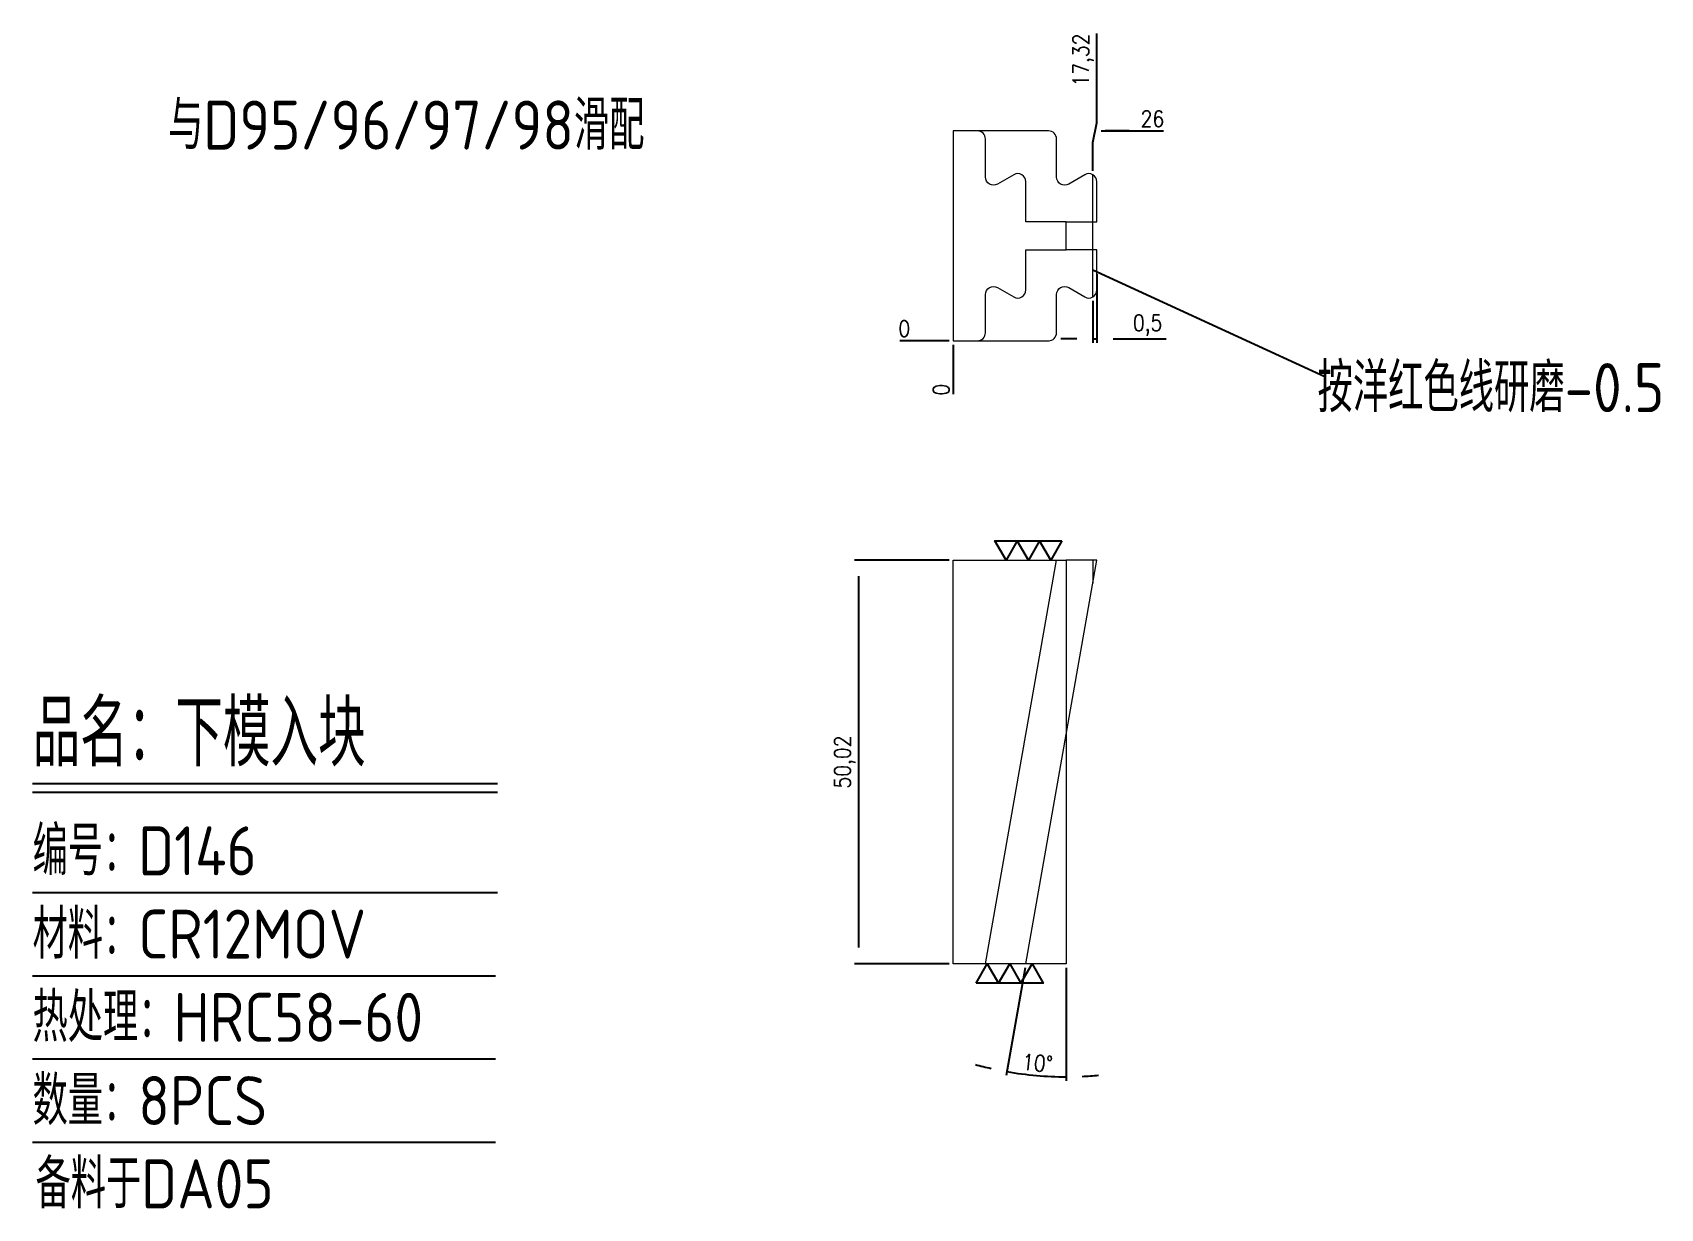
# Model space of a CAD drawing. Header units: millimetres. Extents: x 105791 to 105992, y -8000 to -7855.
import ezdxf

# ---------------------------------------------------------------- set-up
doc = ezdxf.new("R2010")
doc.units = ezdxf.units.MM
for name, color, linetype in [('DIM', 4, 'Continuous'), ('LB_P', 2, 'Continuous'), ('TEXT', 4, 'Continuous')]:
    doc.layers.add(name, color=color, linetype=linetype)
doc.styles.add('gbenor', font='gbenor.shx', dxfattribs={"bigfont": 'gbcbig.shx'})
doc.styles.get("Standard").update_dxf_attribs({"font": 'txt.shx', "width": 0.85, "bigfont": 'ctxt.shx'})
doc.dimstyles.new('T-2-WX', dxfattribs={"dimtxt": 2, "dimasz": 2, "dimexe": 0.5, "dimexo": 0.5, "dimgap": 0.5, "dimtad": 1, "dimtxsty": 'Standard', "dimblk": 'OPEN30', "dimcen": 0, "dimazin": 3, "dimtfac": 1, "dimtmove": 0, "dimatfit": 3, "dimldrblk": 'OPEN30', "dimlwd": -1, "dimlwe": -1})

# ---------------------------------------------------------------- blocks, each defined once
blk = doc.blocks.new('*D7579')
at = {"layer": 'Defpoints', "color": 0}
for p in [(105922.52, -7866.77), (105927.52, -7866.77), (105904.7, -7892.77)]:
    blk.add_point(p, dxfattribs=at)
at = {"layer": 'DIM', "color": 0, "linetype": 'Continuous'}
for p, q in [((105923.02, -7866.77), (105926.52, -7866.77)), ((105926.52, -7866.77), (105923.52, -7866.77)), ((105923.52, -7866.77), (105930.77, -7866.77))]:
    blk.add_line(p, q, dxfattribs=at)
at = {"layer": 'DIM', "color": 0, "insert": (105929.39, -7865.27), "char_height": 2, "attachment_point": 5}
blk.add_mtext('26', dxfattribs=at)
blk = doc.blocks.new('_Open30')
blk = doc.blocks.new('*D7580')
at = {"layer": 'Defpoints', "color": 0}
for p in [(105899.7, -7892.77), (105904.7, -7892.77), (105904.7, -7892.77)]:
    blk.add_point(p, dxfattribs=at)
at = {"layer": 'DIM', "color": 0, "linetype": 'Continuous'}
blk.add_line((105904.2, -7892.77), (105898.07, -7892.77), dxfattribs=at)
at = {"layer": 'DIM', "color": 0, "insert": (105898.63, -7891.27), "char_height": 2, "attachment_point": 5}
blk.add_mtext('0', dxfattribs=at)
blk = doc.blocks.new('*D7581')
at = {"layer": 'Defpoints', "color": 0}
for p in [(105904.7, -7892.77), (105904.7, -7892.77), (105904.7, -7897.77)]:
    blk.add_point(p, dxfattribs=at)
at = {"layer": 'DIM', "color": 0, "linetype": 'Continuous'}
blk.add_line((105904.7, -7893.27), (105904.7, -7899.4), dxfattribs=at)
at = {"layer": 'DIM', "color": 0, "insert": (105903.2, -7898.84), "char_height": 2, "attachment_point": 5, "rotation": 90}
blk.add_mtext('0', dxfattribs=at)
blk = doc.blocks.new('*D7582')
at = {"layer": 'Defpoints', "color": 0}
for p in [(105922.52, -7861.77), (105922.02, -7872.2), (105904.7, -7892.77)]:
    blk.add_point(p, dxfattribs=at)
at = {"layer": 'DIM', "color": 0, "linetype": 'Continuous'}
for p, q in [((105922.52, -7865.77), (105922.52, -7854.71)), ((105922.02, -7868.2), (105922.52, -7865.77)), ((105922.02, -7871.7), (105922.02, -7868.2))]:
    blk.add_line(p, q, dxfattribs=at)
at = {"layer": 'DIM', "color": 0, "insert": (105920.83, -7857.99), "char_height": 2, "attachment_point": 5, "rotation": 90}
blk.add_mtext('17,32', dxfattribs=at)
blk = doc.blocks.new('*D7583')
at = {"layer": 'Defpoints', "color": 0}
for p in [(105904.7, -7919.96), (105892.97, -7969.97), (105904.7, -7969.97)]:
    blk.add_point(p, dxfattribs=at)
at = {"layer": 'DIM', "color": 0, "linetype": 'Continuous'}
for p, q in [((105904.2, -7919.96), (105892.47, -7919.96)), ((105892.97, -7921.96), (105892.97, -7967.97)), ((105904.2, -7969.97), (105892.47, -7969.97))]:
    blk.add_line(p, q, dxfattribs=at)
at = {"layer": 'DIM', "color": 0, "insert": (105891.28, -7944.97), "char_height": 2, "attachment_point": 5, "rotation": 90}
blk.add_mtext('50,02', dxfattribs=at)
blk = doc.blocks.new('*D7584')
at = {"layer": 'Defpoints', "color": 0}
for p in [(105918.7, -7919.97), (105922.52, -7919.97), (105913.7, -7969.97), (105918.7, -7969.97), (105913.78, -7983.69)]:
    blk.add_point(p, dxfattribs=at)
at = {"layer": 'DIM', "color": 0, "linetype": 'Continuous'}
for p, q in [((105913.61, -7970.47), (105911.26, -7983.82)), ((105918.7, -7970.47), (105918.7, -7984.47))]:
    blk.add_line(p, q, dxfattribs=at)
for start, end in [(254.5885, 257.2942), (260, 270), (272.7058, 275.4115)]:
    blk.add_arc((105918.7, -7941.62), 42.35, start, end, dxfattribs=at)
at = {"layer": 'DIM', "color": 0, "insert": (105915.14, -7982.27), "char_height": 2, "attachment_point": 5, "rotation": 355}
blk.add_mtext('10%%d', dxfattribs=at)
blk = doc.blocks.new('*D7585')
at = {"layer": 'Defpoints', "color": 0}
for p in [(105922.52, -7884), (105922.02, -7887.34), (105922.52, -7892.54)]:
    blk.add_point(p, dxfattribs=at)
at = {"layer": 'DIM', "color": 0, "linetype": 'Continuous'}
for p, q in [((105922.52, -7884.5), (105922.52, -7893.04)), ((105922.02, -7887.84), (105922.02, -7893.04)), ((105920.02, -7892.54), (105918.02, -7892.54)), ((105922.02, -7892.54), (105922.52, -7892.54)), ((105924.52, -7892.54), (105931.08, -7892.54))]:
    blk.add_line(p, q, dxfattribs=at)
at = {"layer": 'DIM', "color": 0, "insert": (105928.8, -7890.85), "char_height": 2, "attachment_point": 5}
blk.add_mtext('0,5', dxfattribs=at)

msp = doc.modelspace()

# ---------------------------------------------------------------- linework, layer by layer
at = {"layer": 'DIM', "color": 4, "linetype": 'Continuous', "lineweight": 25}
for p, q in [((105790.581, -7947.634), (105848.197, -7947.634)), ((105790.581, -7948.696), (105848.197, -7948.696)), ((105790.581, -7961.135), (105848.197, -7961.135)), ((105790.581, -7971.45), (105847.947, -7971.45)), ((105790.581, -7981.765), (105847.947, -7981.765)), ((105790.581, -7992.08), (105847.947, -7992.08))]:
    msp.add_line(p, q, dxfattribs=at)
at = {"layer": 'LB_P', "color": 6, "lineweight": 15}
msp.add_line((105922.016, -7887.342), (105922.016, -7872.2), dxfattribs=at)
at = {"layer": 'LB_P', "color": 6, "linetype": 'Continuous'}
msp.add_line((105922.016, -7883.989), (105950.766, -7897.19), dxfattribs=at)
at = {"layer": 'LB_P', "lineweight": 15}
msp.add_line((105908.7, -7969.974), (105917.516, -7919.974), dxfattribs=at)
at = {"layer": 'LB_P', "color": 6, "linetype": 'Continuous', "lineweight": 15}
msp.add_line((105922.016, -7919.974), (105922.016, -7922.809), dxfattribs=at)
at = {"layer": 'LB_P', "color": 2, "lineweight": 15}
for points in [[(105916.516, -7892.771, 0.4142136), (105917.516, -7891.771), (105917.516, -7887.053, -0.5773503), (105919.016, -7886.187), (105921.016, -7887.342, 0.5773503), (105922.516, -7886.476), (105922.516, -7881.521), (105918.7, -7881.521), (105918.7, -7878.021), (105922.516, -7878.021), (105922.516, -7873.066, 0.5773503), (105921.016, -7872.2), (105919.016, -7873.355, -0.5773503), (105917.516, -7872.489), (105917.516, -7867.771, 0.4142136), (105916.516, -7866.771), (105904.7, -7866.771), (105904.7, -7892.771), (105916.589, -7892.771)], [(105907.7, -7892.771, 0.4142136), (105908.7, -7891.771), (105908.7, -7887.053, -0.5773503), (105910.2, -7886.187), (105912.2, -7887.342, 0.5773503), (105913.7, -7886.476), (105913.7, -7881.521), (105918.7, -7881.521), (105918.7, -7878.021), (105913.7, -7878.021), (105913.7, -7873.066, 0.5773503), (105912.2, -7872.2), (105910.2, -7873.355, -0.5773503), (105908.7, -7872.489), (105908.7, -7867.771, 0.4142136), (105907.7, -7866.771)]]:
    msp.add_lwpolyline(points, format="xyb", dxfattribs=at)
at = {"layer": 'LB_P', "color": 4, "linetype": 'Continuous'}
for points in [[(105918.175, -7917.574), (105916.79, -7919.974), (105915.404, -7917.574), (105914.018, -7919.974), (105912.633, -7917.574), (105911.247, -7919.974), (105909.861, -7917.574), (105918.175, -7917.574)], [(105907.543, -7972.374), (105908.929, -7969.974), (105910.314, -7972.374), (105911.7, -7969.974), (105913.086, -7972.374), (105914.471, -7969.974), (105915.857, -7972.374), (105907.543, -7972.374)]]:
    msp.add_lwpolyline(points, close=True, dxfattribs=at)
at = {"layer": 'LB_P', "color": 2, "linetype": 'Continuous', "lineweight": 15}
msp.add_lwpolyline([(105904.7, -7919.974), (105918.7, -7919.974), (105918.7, -7969.974), (105904.7, -7969.974)], close=True, dxfattribs=at)
at = {"layer": 'LB_P', "lineweight": 15}
msp.add_lwpolyline([(105913.7, -7969.974), (105922.516, -7919.974), (105918.7, -7919.974)], dxfattribs=at)

# ---------------------------------------------------------------- texts
at = {"layer": 'DIM', "color": 3, "linetype": 'Continuous', "lineweight": 25, "style": 'gbenor'}
for s, height, p in [('品名：下模入块', 8.1915, (105790.581, -7945.51)), ('编号：D146', 6.0678, (105790.581, -7959.011)), ('材料：CR12MOV', 6.0678, (105790.581, -7969.326)), ('热处理：HRC58-60', 6.06778, (105790.581, -7979.641)), ('数量：8PCS', 6.0678, (105790.581, -7989.957)), ('备料于DA05', 6.0678, (105790.95, -8000.272))]:
    msp.add_text(s, height=height, dxfattribs=at).set_placement(p)
at = {"layer": 'TEXT', "color": 4, "style": 'gbenor'}
msp.add_text('与D95/96/97/98滑配', height=6.075, dxfattribs=at).set_placement((105807.376, -7869.083))
at = {"layer": 'TEXT', "color": 6, "style": 'gbenor'}
msp.add_text('按洋红色线研磨-0.5', height=6.075, dxfattribs=at).set_placement((105949.866, -7901.616))

# ---------------------------------------------------------------- dimensions: what is measured, and where the dimension line sits
at = {"layer": 'DIM', "color": 4, "linetype": 'Continuous'}
for feature_location, offset, dtype, origin, picture, middle in [((105922.016, -7872.2), (0.5, 10.429), 1, (105904.7, -7892.771), '*D7582', (105920.826, -7857.993)), ((105922.516, -7866.771), (5, 0), 0, (105904.7, -7892.771), '*D7579', (105929.393, -7865.271)), ((105904.700067036, -7892.771089824), (-5, 0), 0, (105904.700067036, -7892.771089824), '*D7580', (105898.633400369, -7891.271089824)), ((105904.700067036, -7892.771089824), (0, -5), 1, (105904.700067036, -7892.771089824), '*D7581', (105903.200067036, -7898.837756491))]:
    dim = msp.add_ordinate_dim(feature_location=feature_location, offset=offset, dtype=dtype, origin=origin, dimstyle='T-2-WX', dxfattribs=at)
    dim.commit()
    dim.dimension.update_dxf_attribs({"geometry": picture, "text_midpoint": middle})
dim = msp.add_linear_dim(base=(105922.516, -7892.542), p1=(105922.016, -7887.342), p2=(105922.516, -7883.998), dimstyle='T-2-WX', dxfattribs=at)
dim.commit()
dim.dimension.update_dxf_attribs({"geometry": '*D7585', "text_midpoint": (105928.797, -7890.851)})
dim = msp.add_linear_dim(base=(105892.966, -7969.974), p1=(105904.7, -7919.957), p2=(105904.7, -7969.974), angle=90, dimstyle='T-2-WX', dxfattribs=at)
dim.commit()
dim.dimension.update_dxf_attribs({"geometry": '*D7583', "text_midpoint": (105891.275, -7944.966)})
dim = msp.add_angular_dim_2l(base=(105913.783, -7983.686), line1=((105918.7, -7919.974), (105918.7, -7969.974)), line2=((105913.7, -7969.974), (105922.516, -7919.974)), dimstyle='T-2-WX', dxfattribs=at)
dim.commit()
dim.dimension.update_dxf_attribs({"geometry": '*D7584', "text_midpoint": (105915.143, -7982.269)})

doc.saveas('drawing.dxf')
